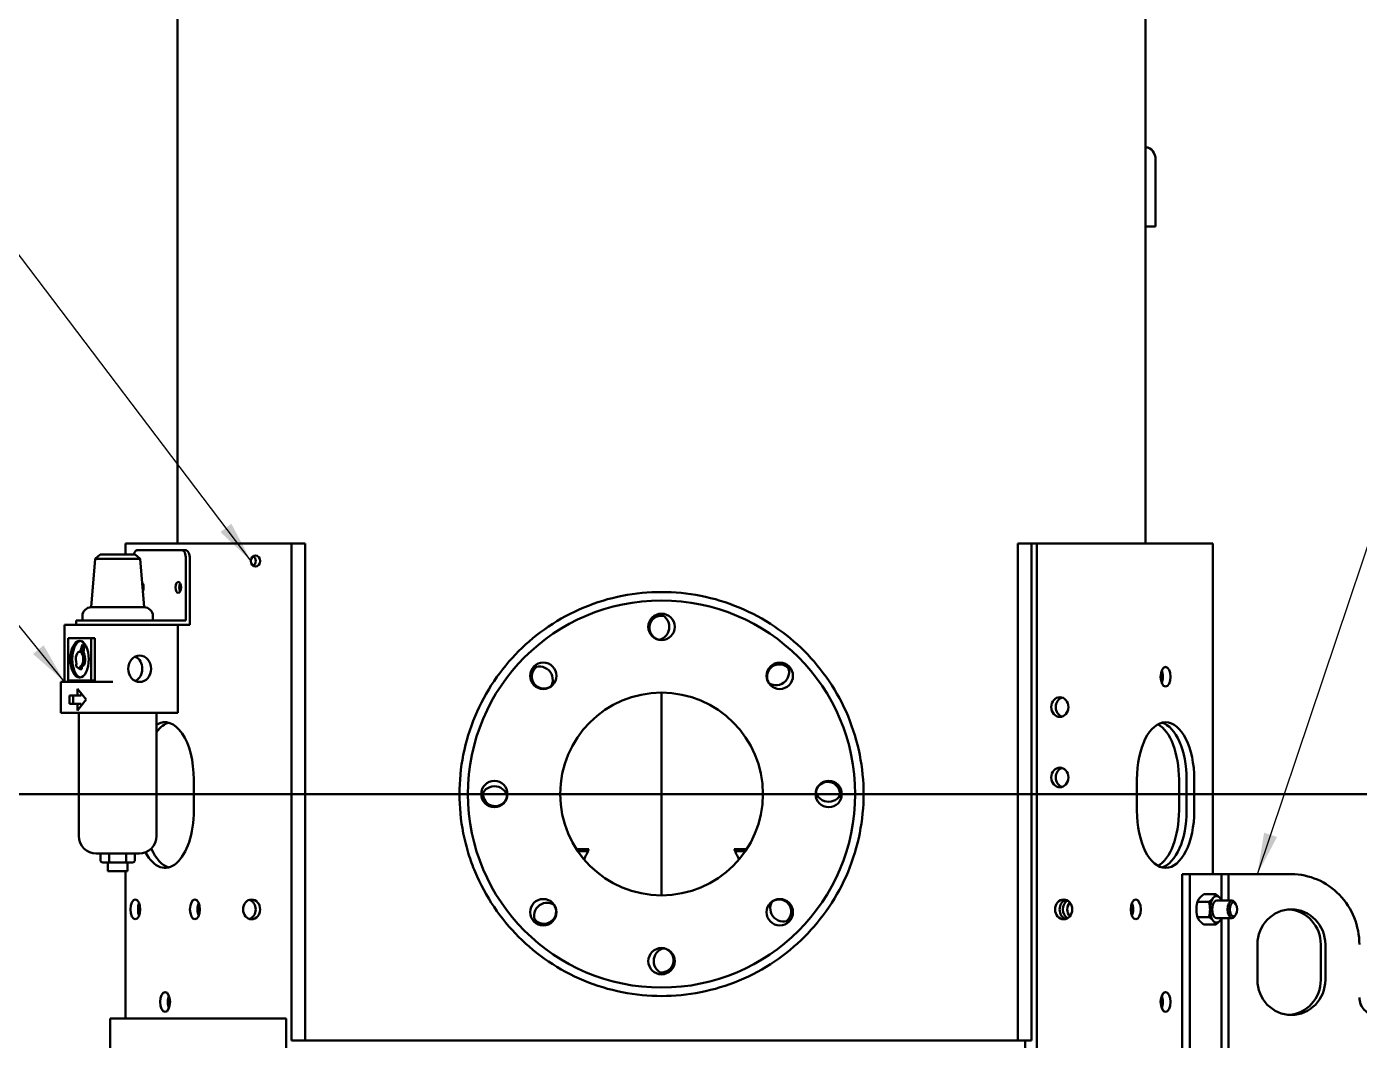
# Model space of a CAD drawing. Header units: inches. Extents: x 15 to 402, y 6 to 258.
# Drawn here: x 185.69 to 223.56, y 55.36 to 84.17 of the extents above; entities that cross this region are included whole.
import ezdxf

# ---------------------------------------------------------------- set-up
doc = ezdxf.new("R2010")
doc.units = ezdxf.units.IN
doc.header["$LTSCALE"] = 12
doc.header["$MEASUREMENT"] = 0
doc.linetypes.add('DOUBLE_DASH_CHAIN', pattern=[1.2403, 0.6614, -0.0827, 0.1654, -0.0827, 0.1654, -0.0827])
for name, color, linetype, lineweight in [('Section Line', 7, 'DOUBLE_DASH_CHAIN', 50), ('Symbol (ANSI)', 7, 'Continuous', 25), ('Visible (ANSI)', 7, 'Continuous', 50)]:
    doc.layers.add(name, color=color, linetype=linetype, lineweight=lineweight)
doc.styles.add('MEMCOR Medium', font='arial.ttf')
doc.dimstyles.new('Default (ANSI)$7', dxfattribs={"dimscale": 12, "dimtxt": 0.15, "dimasz": 0.098425, "dimexe": 0.125, "dimexo": 0.0625, "dimgap": 0.031496, "dimtad": 0, "dimtih": 1, "dimtoh": 1, "dimdec": 4, "dimrnd": 1e-08, "dimzin": 3, "dimdsep": 46, "dimlunit": 5, "dimtxsty": 'MEMCOR Medium', "dimcen": 0.09, "dimdle": 0.393701, "dimclrd": 256, "dimclre": 256, "dimclrt": 256, "dimadec": 0, "dimazin": 1, "dimtfac": 0.8, "dimtofl": 0, "dimtmove": 0, "dimatfit": 3, "dimfxl": 1, "dimfrac": 1, "dimtolj": 1, "dimtzin": 4, "dimlwd": -1, "dimlwe": -1, "dimarcsym": 0})

# ---------------------------------------------------------------- blocks, each defined once
blk = doc.blocks.new('2dTransSection0')
at = {"layer": 'Section Line', "linetype": 'DOUBLE_DASH_CHAIN', "ltscale": 0.497526}
blk.add_line((14.87, 5.1965), (19.4878, 5.1965), dxfattribs=at)

msp = doc.modelspace()

# ---------------------------------------------------------------- linework, layer by layer
at = {"layer": 'Visible (ANSI)'}
for p, q in [((189.98281, 69.48565), (189.98281, 117.11465)), ((217.48332, 85.36465), (217.48332, 69.48565)), ((217.48332, 80.73965), (217.50223, 80.73965)), ((217.77034, 80.38965), (217.77034, 78.49452)), ((217.77034, 78.49452), (217.48332, 78.49452)), ((188.50555, 69.48565), (188.59799, 69.48565)), ((188.50555, 69.48565), (188.50555, 69.17315)), ((188.59799, 69.48565), (190.65799, 69.48565)), ((190.09599, 69.29815), (188.84599, 69.29815)), ((190.20424, 69.29815), (190.09599, 69.29815)), ((190.65799, 69.48565), (191.60055, 69.48565)), ((191.60055, 69.48565), (193.22407, 69.48565)), ((193.60805, 69.48565), (193.22407, 69.48565)), ((193.22407, 55.36465), (193.22407, 69.48565)), ((193.60805, 55.36465), (193.60805, 69.48565)), ((213.85808, 69.48565), (214.24206, 69.48565)), ((213.85808, 69.48565), (213.85808, 55.36465)), ((214.24206, 69.48565), (214.40051, 69.48565)), ((214.24206, 69.48565), (214.24206, 55.36465)), ((214.40051, 69.48565), (215.86124, 69.48565)), ((214.40051, 52.33565), (214.40051, 69.48565)), ((215.86124, 69.48565), (216.8038, 69.48565)), ((216.8038, 69.48565), (219.3055, 69.48565)), ((219.3055, 69.48565), (219.39794, 69.48565)), ((219.39794, 60.08565), (219.39794, 69.48565)), ((187.64482, 69.04858), (187.5302, 67.67315)), ((187.7802, 69.17315), (187.64482, 69.04858)), ((188.91558, 69.04858), (187.64482, 69.04858)), ((187.7802, 69.17315), (188.7802, 69.17315)), ((188.7802, 69.17315), (188.91558, 69.04858)), ((188.91558, 69.04858), (189.0302, 67.67315)), ((190.22099, 69.04815), (190.22099, 67.29815)), ((190.32924, 67.17315), (190.32924, 69.04815)), ((187.2802, 67.29815), (187.2802, 67.42315)), ((187.5302, 67.67315), (189.0302, 67.67315)), ((189.2802, 67.29815), (189.2802, 67.42315)), ((186.77243, 67.17315), (186.80592, 67.17315)), ((186.77243, 65.55296), (186.77243, 67.17315)), ((186.80592, 67.17315), (187.30592, 67.17315)), ((187.10496, 67.29815), (189.35496, 67.29815)), ((187.10496, 67.29815), (187.10496, 67.17315)), ((187.30592, 67.17315), (187.80592, 67.17315)), ((187.80592, 67.17315), (188.14743, 67.17315)), ((188.51189, 67.17315), (188.14743, 67.17315)), ((189.35496, 67.17315), (188.51189, 67.17315)), ((190.22099, 67.29815), (189.35496, 67.29815)), ((189.35496, 67.17315), (190.32924, 67.17315)), ((189.98773, 67.17315), (189.98773, 64.67315)), ((187.52594, 66.79695), (186.8694, 66.79695)), ((186.8694, 66.79695), (186.8694, 65.59516)), ((187.52594, 66.79695), (187.6342, 66.79695)), ((187.52594, 65.59516), (187.52594, 66.79695)), ((187.6342, 65.59516), (187.6342, 66.79695)), ((187.21947, 66.40878), (187.19767, 66.40878)), ((187.21821, 66.40477), (187.28476, 66.61654)), ((187.28476, 66.61654), (187.25694, 66.37269)), ((187.31106, 66.37269), (187.25694, 66.37269)), ((187.33888, 66.61654), (187.28476, 66.61654)), ((187.33888, 66.61654), (187.31106, 66.37269)), ((187.09178, 66.00241), (187.11255, 66.06851)), ((187.20408, 65.90938), (187.09178, 66.00241)), ((187.21277, 65.98549), (187.20408, 65.90938)), ((187.25821, 65.90938), (187.20408, 65.90938)), ((187.26689, 65.98549), (187.21277, 65.98549)), ((187.26689, 65.98549), (187.25821, 65.90938)), ((186.66418, 65.55296), (186.69767, 65.55296)), ((186.66418, 65.55296), (186.66418, 64.67315)), ((187.69767, 65.55296), (186.69767, 65.55296)), ((186.8694, 65.59516), (187.52594, 65.59516)), ((187.52594, 65.59516), (187.6342, 65.59516)), ((187.69767, 65.55296), (188.03918, 65.55296)), ((188.14743, 65.55296), (188.03918, 65.55296)), ((186.91139, 64.92856), (186.91139, 65.16773)), ((186.91139, 65.16773), (187.13473, 65.16773)), ((187.01964, 65.16773), (187.01964, 64.92856)), ((187.13473, 65.16773), (187.13473, 65.35554)), ((187.13473, 65.35554), (187.38852, 65.04815)), ((187.13473, 65.16773), (187.24298, 65.16773)), ((187.24298, 65.22443), (187.24298, 65.16773)), ((203.73307, 65.24515), (203.73307, 59.48415)), ((203.73307, 59.48415), (203.73307, 65.24515)), ((187.13473, 64.92856), (186.91139, 64.92856)), ((187.38852, 65.04815), (187.13473, 64.74076)), ((187.13473, 64.74076), (187.13473, 64.92856)), ((187.13473, 64.92856), (187.24298, 64.92856)), ((187.24298, 64.92856), (187.24298, 64.87187)), ((186.69767, 64.67315), (186.66418, 64.67315)), ((186.69767, 64.67315), (187.69767, 64.67315)), ((187.17243, 64.67315), (187.17243, 61.17315)), ((188.03918, 64.67315), (187.69767, 64.67315)), ((188.03918, 64.67315), (189.98773, 64.67315)), ((189.38798, 64.67315), (189.38798, 61.17315)), ((190.44299, 62.77565), (190.44299, 61.89565)), ((217.23965, 61.89565), (217.23965, 62.77565)), ((218.43664, 61.89565), (218.43664, 62.77565)), ((218.65314, 62.77565), (218.65314, 61.89565)), ((218.65314, 61.89565), (218.65314, 62.77565)), ((218.86965, 62.77565), (218.86965, 61.89565)), ((188.88798, 60.67315), (187.67243, 60.67315)), ((187.78828, 60.67315), (187.78828, 60.48565)), ((188.03424, 60.67315), (188.03424, 60.48565)), ((188.52616, 60.67315), (188.52616, 60.48565)), ((188.77213, 60.67315), (188.77213, 60.48565)), ((201.31651, 60.79699), (201.66715, 60.79699)), ((201.31985, 60.79186), (201.38027, 60.74231)), ((201.6442, 60.74231), (201.38027, 60.74231)), ((205.79899, 60.79699), (206.14962, 60.79699)), ((206.08587, 60.74231), (205.82194, 60.74231)), ((206.14628, 60.79186), (206.08587, 60.74231)), ((187.86045, 60.42315), (188.07033, 60.42315)), ((187.99895, 60.42315), (187.99895, 60.17315)), ((188.07033, 60.42315), (188.49008, 60.42315)), ((188.49008, 60.42315), (188.69996, 60.42315)), ((188.56145, 60.42315), (188.56145, 60.17315)), ((188.56145, 60.17315), (187.99895, 60.17315)), ((188.50555, 60.17315), (188.50555, 55.98165)), ((218.5255, 60.08565), (218.5255, 52.67946)), ((218.74201, 60.08565), (218.5255, 60.08565)), ((218.74201, 60.08565), (219.54201, 60.08565)), ((218.74201, 52.08565), (218.74201, 60.08565)), ((219.63921, 60.08565), (219.54201, 60.08565)), ((219.63921, 60.08565), (219.84352, 60.08565)), ((219.63921, 60.08565), (219.63921, 59.35413)), ((221.62848, 60.08565), (219.84352, 60.08565)), ((219.84352, 60.08565), (219.84352, 59.33565)), ((219.47598, 59.51866), (219.14602, 59.51866)), ((219.28848, 59.30216), (218.95852, 59.30216)), ((219.50492, 59.33565), (219.94216, 59.33565)), ((220.04157, 59.25126), (220.01432, 59.28979)), ((219.28848, 58.86914), (218.95852, 58.86914)), ((219.50492, 58.83565), (219.94216, 58.83565)), ((219.63921, 58.81717), (219.63921, 53.35413)), ((219.84352, 58.83565), (219.84352, 53.33565)), ((220.04157, 58.92004), (220.01432, 58.88151)), ((219.47598, 58.65264), (219.14602, 58.65264)), ((220.66255, 57.08565), (220.66255, 58.08565)), ((222.46499, 57.08565), (222.46499, 58.08565)), ((222.5944, 58.08565), (222.5944, 57.08565)), ((188.06819, 55.98165), (188.16063, 55.98165)), ((188.06819, 55.98165), (188.06819, 35.08165)), ((188.16063, 55.98165), (190.66234, 55.98165)), ((190.66234, 55.98165), (191.6049, 55.98165)), ((191.6049, 55.98165), (193.06563, 55.98165)), ((193.06563, 55.98165), (193.06563, 38.83165)), ((193.60805, 55.36465), (193.22407, 55.36465)), ((193.60805, 55.36465), (213.85808, 55.36465)), ((213.85808, 55.36465), (214.24206, 55.36465)), ((214.06766, 51.95131), (214.06766, 55.36465))]:
    msp.add_line(p, q, dxfattribs=at)
for centre, radius in [((203.73307, 62.36465), 5.5), ((203.73307, 67.11465), 0.375), ((200.37431, 65.72341), 0.375), ((207.09182, 65.72341), 0.375), ((203.73307, 62.36465), 2.8805), ((198.98307, 62.36465), 0.375), ((208.48307, 62.36465), 0.375), ((200.37431, 59.00589), 0.375), ((207.09182, 59.00589), 0.375), ((203.73307, 57.61465), 0.375)]:
    msp.add_circle(centre, radius, dxfattribs=at)
for centre, radius, start, end in [((187.5302, 67.42315), 0.25, 90, 180), ((189.0302, 67.42315), 0.25, 0, 90), ((203.73307, 67.08965), 0.344, 82.569668, 260.71486), ((203.57975, 67.11217), 0.375, 282.722424, 79.127295), ((200.39199, 65.70573), 0.344, 127.569668, 305.71486), ((200.26765, 65.61324), 0.375, 327.722424, 124.127295), ((207.07415, 65.70573), 0.344, 37.569668, 215.71486), ((206.98166, 65.83007), 0.375, 237.722424, 34.127295), ((198.98554, 62.21133), 0.375, 12.722424, 169.127295), ((208.45807, 62.36465), 0.344, 352.569668, 170.71486), ((199.00807, 62.36465), 0.344, 172.569668, 350.71486), ((208.48059, 62.51797), 0.375, 192.722424, 349.127295), ((187.67243, 61.17315), 0.5, 180, 270), ((188.88798, 61.17315), 0.5, 270, 0), ((200.48447, 58.89923), 0.375, 57.722424, 214.127295), ((200.39199, 59.02357), 0.344, 217.569668, 35.71486), ((207.19849, 59.11606), 0.375, 147.722424, 304.127295), ((207.07415, 59.02357), 0.344, 307.569668, 125.71486), ((203.88639, 57.61712), 0.375, 102.722424, 259.127295), ((203.73307, 57.63965), 0.344, 262.569668, 80.71486)]:
    msp.add_arc(centre, radius, start, end, dxfattribs=at)
for centre, major_axis, ratio, start_param, end_param in [((217.50223, 80.38965), (0, 0.35), 0.76604444, 4.71238898, 6.28318531), ((188.84599, 69.04815), (0, 0.25), 0.5, 0, 1.04719755), ((190.09599, 69.04815), (0, 0.25), 0.5, 4.71238898, 6.28318531), ((190.20424, 69.04815), (0, 0.25), 0.5, 4.71238898, 6.28318531), ((192.07056, 68.98565), (0, 0.155), 0.8660254, 3.62591083, 5.79886713), ((188.93974, 68.23565), (0, -0.15625), 0.5, 0.74794564, 2.72394437), ((189.04799, 68.23565), (0, -0.15625), 0.5, 3.90698548, 4.261936), ((189.05049, 68.23565), (0, 0.155), 0.5, 0.78789582, 1.19037068), ((190.11049, 68.23565), (0, -0.15625), 0.5, 3.90698548, 5.51779248), ((190.11049, 68.23565), (0, 0.155), 0.5, 0.76510231, 2.37649034), ((189.05049, 68.23565), (0, 0.155), 0.5, 2.28151933, 2.35369684), ((189.04799, 68.23565), (0, -0.15625), 0.5, 5.49313931, 5.51779248), ((187.2518, 66.19606), (0, 0.52038), 0.5, 0.10420148, 3.03739118), ((187.19767, 66.19606), (0, 0.21272), 0.5, 6.08882372, 8.49698338), ((187.19767, 66.19606), (0, -0.21272), 0.5, 0.14239642, 2.55055608), ((187.2518, 66.19606), (0, -0.21272), 0.5, 0.14239642, 2.55055608), ((188.6552, 65.92315), (0, 0.375), 0.8660254, 3.53669232, 5.88808564), ((217.83814, 65.69565), (0, -0.28), 0.5, 0.88393007, 2.25766259), ((217.83814, 65.69565), (0, 0.28), 0.5, 4.02552272, 5.39925524), ((215.17503, 64.83565), (0, 0.28), 0.8660254, 0.2606883, 2.88090435), ((189.62799, 62.77565), (0, 1.63), 0.5, 4.71238898, 6.58210927), ((189.8445, 62.77565), (0, 1.63), 0.5, 0.13321969, 0.59455965), ((218.05465, 62.77565), (0, 1.63), 0.5, 4.71238898, 7.85398163), ((217.83814, 62.77565), (0, 1.63), 0.5, 4.71238898, 6.14996562), ((217.83814, 62.77565), (0, 1.63), 0.5, 4.71238898, 6.14996562), ((217.62164, 62.77565), (0, 1.63), 0.5, 4.71238898, 6.01430518), ((215.17503, 62.83565), (0, 0.28), 0.8660254, 0.2606883, 2.88090435), ((189.62799, 61.89565), (0, -1.63), 0.5, 5.5291582, 7.85398163), ((218.05465, 61.89565), (0, -1.63), 0.5, 4.71238898, 7.85398163), ((217.62164, 61.89565), (0, -1.63), 0.5, 0.26888012, 1.57079633), ((217.83814, 61.89565), (0, -1.63), 0.5, 0.13321969, 1.57079633), ((217.83814, 61.89565), (0, -1.63), 0.5, 0.13321969, 1.57079633), ((189.8445, 61.89565), (0, -1.63), 0.5, 5.43857696, 6.14996562), ((199.40204, 62.36465), (0, -3.234), 0.70710678, 1.03639632, 1.04529104), ((199.75559, 62.36465), (0, -3.125), 0.70710678, 0.93395986, 1.04529104), ((207.71054, 62.36465), (0, 3.125), 0.70710678, 2.09630161, 2.20763279), ((208.0641, 62.36465), (0, 3.234), 0.70710678, 2.09630161, 2.10519634), ((187.86045, 60.48565), (0.07217, 0), 0.8660254, 3.14159265, 4.71238898), ((188.07033, 60.48565), (0, -0.0625), 0.57735027, 4.71238898, 6.28318531), ((188.49008, 60.48565), (0, -0.0625), 0.57735027, 0, 1.57079633), ((188.69996, 60.48565), (-0.07217, 0), 0.8660254, 1.57079633, 3.14159265), ((221.62848, 58.08565), (0, 2), 0.96592583, 4.71238898, 6.28318531), ((219.50499, 59.08565), (0, 0.375), 0.5, 5.75958653, 6.80678408), ((188.9985, 59.08565), (0, -0.28), 0.5, 4.02552272, 5.39925524), ((190.6905, 59.08565), (0, -0.28), 0.5, 4.02552272, 5.39925524), ((191.96052, 59.08565), (0, -0.28), 0.8660254, 0.2606883, 2.88090435), ((215.28476, 59.08565), (0, 0.28), 0.8660254, 0.2606883, 2.88090435), ((215.38061, 59.08565), (0, 0.28), 0.8660254, 0.47281198, 2.66878067), ((215.50561, 59.08565), (0, -0.28), 0.8660254, 3.93555593, 5.48922203), ((216.99214, 59.08565), (0, -0.28), 0.5, 0.88475744, 2.25683522), ((216.99229, 59.08565), (0, 0.28), 0.5, 4.02552272, 5.39925524), ((219.50499, 59.08565), (0, -0.375), 0.5, 3.66519143, 4.71238898), ((219.50499, 59.08565), (0, -0.375), 0.5, 4.71238898, 5.75958653), ((219.50499, 59.08565), (0, 0.25014), 0.5, 6.25022773, 9.45773554), ((219.50499, 59.08565), (0, 0.375), 0.5, 5.44211664, 5.75958653), ((219.94216, 59.08565), (0, 0.25), 0.5, 5.6678395, 10.04012377), ((221.62848, 58.08565), (0, 1), 0.96592583, 4.71238898, 7.85398163), ((221.49907, 58.08565), (0, 1), 0.96592583, 4.71238898, 6.21614781), ((219.50499, 59.08565), (0, -0.375), 0.5, 5.75958653, 6.80678408), ((219.50499, 59.08565), (0, 0.375), 0.5, 3.66519143, 3.98266132), ((221.62848, 57.08565), (0, -1), 0.96592583, 4.71238898, 7.85398163), ((221.49907, 57.08565), (0, -1), 0.96592583, 0.0670375, 1.57079633), ((189.8445, 56.45465), (0, -0.28), 0.5, 4.02552272, 5.39925524), ((217.83814, 56.45465), (0, -0.28), 0.5, 0.88393007, 2.25766259), ((217.83814, 56.45465), (0, 0.28), 0.5, 4.02552272, 5.39925524), ((224.04329, 56.58565), (0, -0.5), 0.96592583, 4.71238898, 6.28318531)]:
    msp.add_ellipse(centre, major_axis=major_axis, ratio=ratio, start_param=start_param, end_param=end_param, dxfattribs=at)
for centre, major_axis, ratio in [((192.19556, 68.98565), (0, -0.155), 0.8660254), ((190.00224, 68.23565), (0, -0.15625), 0.5), ((187.19767, 66.19606), (0, 0.52038), 0.5), ((188.9052, 65.92315), (0, 0.375), 0.8660254), ((218.05465, 65.69565), (0, -0.28), 0.5), ((215.05003, 64.83565), (0, -0.28), 0.8660254), ((215.05003, 62.83565), (0, -0.28), 0.8660254), ((188.78199, 59.08565), (0, -0.28), 0.5), ((190.47399, 59.08565), (0, -0.28), 0.5), ((192.08552, 59.08565), (0, 0.28), 0.8660254), ((215.15976, 59.08565), (0, 0.28), 0.8660254), ((217.2088, 59.08565), (0, -0.28), 0.5), ((219.98303, 59.08565), (0, 0.20282), 0.5), ((189.62799, 56.45465), (0, -0.28), 0.5), ((218.05465, 56.45465), (0, -0.28), 0.5)]:
    msp.add_ellipse(centre, major_axis=major_axis, ratio=ratio, dxfattribs=at)
for points, knots in [([(198.25135, 60.65985), (198.30457, 60.48901), (198.3657, 60.32041), (198.58159, 59.80262), (198.76399, 59.46556), (199.1838, 58.8432), (199.42126, 58.55789), (199.926, 58.05315), (200.21116, 57.81573), (200.8336, 57.39579), (201.17088, 57.21324), (201.87688, 56.91888), (202.24625, 56.80683), (202.99178, 56.65935), (203.36797, 56.62395), (204.09817, 56.62395), (204.47435, 56.65935), (205.21989, 56.80683), (205.58925, 56.91888), (206.29526, 57.21324), (206.63254, 57.39579), (207.25497, 57.81573), (207.54014, 58.05315), (208.04487, 58.55789), (208.28234, 58.8432), (208.70215, 59.46556), (208.88454, 59.80262), (209.17872, 60.50817), (209.29074, 60.87731), (209.43829, 61.62277), (209.47376, 61.9991), (209.47376, 62.73019), (209.43829, 63.10653), (209.29074, 63.85199), (209.17872, 64.22113), (208.88454, 64.92668), (208.70215, 65.26374), (208.28234, 65.8861), (208.04487, 66.17141), (207.54014, 66.67615), (207.25497, 66.91357), (206.63254, 67.33351), (206.29526, 67.51606), (205.58925, 67.81042), (205.21989, 67.92247), (204.47435, 68.06995), (204.09817, 68.10534), (203.36797, 68.10534), (202.99178, 68.06995), (202.24625, 67.92247), (201.87688, 67.81042), (201.17088, 67.51606), (200.8336, 67.33351), (200.21116, 66.91357), (199.926, 66.67615), (199.42126, 66.17141), (199.1838, 65.8861), (198.76399, 65.26374), (198.58159, 64.92668), (198.28741, 64.22113), (198.17539, 63.85199), (198.02784, 63.10653), (197.99237, 62.73019), (197.99237, 62.36465)], [4.26795883, 4.26795883, 4.26795883, 4.26795883, 5.57091057, 5.57091057, 8.35636586, 8.35636586, 11.14182115, 11.14182115, 13.92388106, 13.92388106, 16.70594098, 16.70594098, 19.48800089, 19.48800089, 22.27006081, 22.27006081, 25.05212072, 25.05212072, 27.83418063, 27.83418063, 30.61624055, 30.61624055, 33.39830046, 33.39830046, 36.18375575, 36.18375575, 38.96921104, 38.96921104, 41.75466633, 41.75466633, 44.54012161, 44.54012161, 47.3255769, 47.3255769, 50.11103219, 50.11103219, 52.89648747, 52.89648747, 55.68194276, 55.68194276, 58.46400267, 58.46400267, 61.24606259, 61.24606259, 64.0281225, 64.0281225, 66.81018242, 66.81018242, 69.59224233, 69.59224233, 72.37430225, 72.37430225, 75.15636216, 75.15636216, 77.93842208, 77.93842208, 80.72387736, 80.72387736, 83.50933265, 83.50933265, 86.29478794, 86.29478794, 89.08024322, 89.08024322, 89.08024322, 89.08024322]), ([(197.99237, 62.36465), (197.99237, 61.9991), (198.02784, 61.62277), (198.14088, 61.05166), (198.19098, 60.8543), (198.25135, 60.65985)], [89.08024322, 89.08024322, 89.08024322, 89.08024322, 91.86569851, 91.86569851, 93.34820205, 93.34820205, 93.34820205, 93.34820205])]:
    msp.add_open_spline(points, degree=3, knots=knots, dxfattribs=at)
for points, weights in [([(219.14602, 59.51866), (219.06677, 59.46065), (219.02326, 59.41041)], [1, 1.0379548493, 1]), ([(219.41124, 59.41041), (219.45475, 59.46065), (219.47598, 59.51866)], [1, 1.0379548493, 1]), ([(219.47598, 59.51866), (219.55523, 59.46065), (219.59874, 59.41041)], [1, 1.0379548493, 1]), ([(218.95852, 59.30216), (218.92951, 59.18613), (218.92951, 59.08565)], [1, 1.0379548493, 1]), ([(218.92951, 59.08565), (218.92951, 58.98517), (218.95852, 58.86914)], [1, 1.0379548493, 1]), ([(219.02326, 59.41041), (218.97975, 59.36017), (218.95852, 59.30216)], [1, 1.0379548493, 1]), ([(219.28848, 59.30216), (219.36773, 59.36017), (219.41124, 59.41041)], [1, 1.0379548493, 1]), ([(219.31749, 59.08565), (219.31749, 59.18613), (219.28848, 59.30216)], [1, 1.0379548493, 1]), ([(219.28848, 58.86914), (219.31749, 58.98517), (219.31749, 59.08565)], [1, 1.0379548493, 1]), ([(219.59874, 59.41041), (219.62992, 59.37441), (219.64913, 59.33565)], [1, 1.02690849784, 1.01566285889]), ([(218.95852, 58.86914), (218.97975, 58.81113), (219.02326, 58.76089)], [1, 1.0379548493, 1]), ([(219.02326, 58.76089), (219.06677, 58.71065), (219.14602, 58.65264)], [1, 1.0379548493, 1]), ([(219.41124, 58.76089), (219.36773, 58.81113), (219.28848, 58.86914)], [1, 1.0379548493, 1]), ([(219.47598, 58.65264), (219.45475, 58.71065), (219.41124, 58.76089)], [1, 1.0379548493, 1]), ([(219.59874, 58.76089), (219.55523, 58.71065), (219.47598, 58.65264)], [1, 1.0379548493, 1]), ([(219.64913, 58.83565), (219.62992, 58.79689), (219.59874, 58.76089)], [1.01566285889, 1.02690849784, 1])]:
    msp.add_rational_spline(points, weights, degree=2, dxfattribs=at)

# ---------------------------------------------------------------- block references
at = {"layer": 'Section Line', "xscale": 12, "yscale": 12, "zscale": 12}
msp.add_blockref('2dTransSection0', (0, 0), dxfattribs=at)

# ---------------------------------------------------------------- leaders
at = {"layer": 'Symbol (ANSI)', "annotation_type": 0, "has_hookline": 1}
for points, hookline_direction, text_width in [([(192.07056, 68.98565), (182.16576, 82.05047), (180.98466, 82.05047)], 1, 16.57203), ([(220.66255, 60.08565), (224.43371, 71.31125), (225.61482, 71.31125)], 0, 17.93861), ([(186.77243, 65.55296), (183.57063, 69.4684), (182.38952, 69.4684)], 1, 24.77149)]:
    msp.add_leader(points, dimstyle='Default (ANSI)$7', override={"dimtad": 0}, dxfattribs=dict(at, hookline_direction=hookline_direction, text_width=text_width))

doc.saveas('drawing.dxf')
